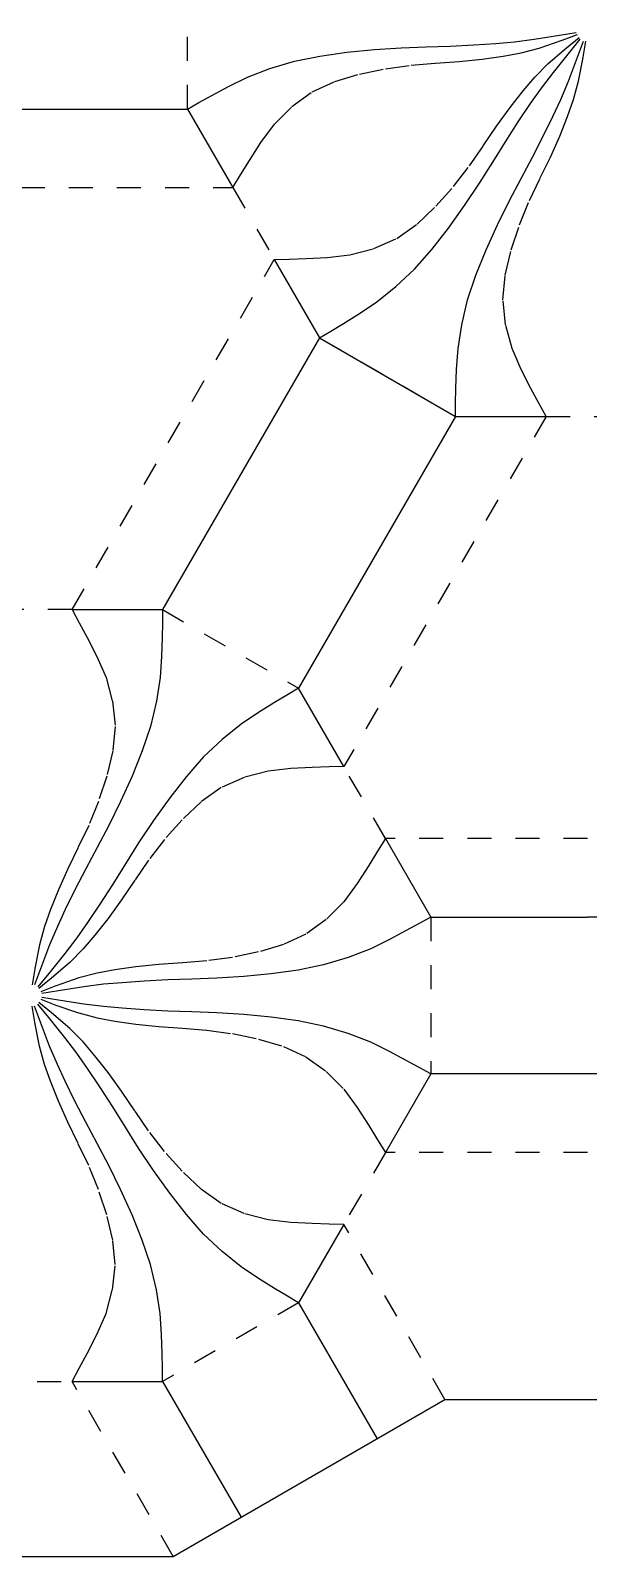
# Model space of a CAD drawing. Extents: x 7 to 203, y -288 to -9.
# Drawn here: x 105 to 137.8, y -227.2 to -137.7 of the extents above; entities that cross this region are included whole.
import ezdxf

# ---------------------------------------------------------------- set-up
doc = ezdxf.new("R2010")
doc.units = 0
for name, pattern in [('AI-LINETYPE-100', [2.822222, 1.411111, -1.411111]), ('AI-LINETYPE-101', [2.822222, 1.411111, -1.411111]), ('AI-LINETYPE-102', [2.822222, 1.411111, -1.411111]), ('AI-LINETYPE-103', [2.822222, 1.411111, -1.411111]), ('AI-LINETYPE-104', [2.822222, 1.411111, -1.411111]), ('AI-LINETYPE-118', [2.822222, 1.411111, -1.411111]), ('AI-LINETYPE-119', [2.822222, 1.411111, -1.411111]), ('AI-LINETYPE-134', [2.822222, 1.411111, -1.411111]), ('AI-LINETYPE-135', [2.822222, 1.411111, -1.411111]), ('AI-LINETYPE-14', [2.822222, 1.411111, -1.411111]), ('AI-LINETYPE-15', [2.822222, 1.411111, -1.411111]), ('AI-LINETYPE-24', [2.822222, 1.411111, -1.411111]), ('AI-LINETYPE-25', [2.822222, 1.411111, -1.411111]), ('AI-LINETYPE-26', [2.822222, 1.411111, -1.411111]), ('AI-LINETYPE-27', [2.822222, 1.411111, -1.411111]), ('AI-LINETYPE-28', [2.822222, 1.411111, -1.411111]), ('AI-LINETYPE-29', [2.822222, 1.411111, -1.411111]), ('AI-LINETYPE-30', [2.822222, 1.411111, -1.411111]), ('AI-LINETYPE-31', [2.822222, 1.411111, -1.411111]), ('AI-LINETYPE-32', [2.822222, 1.411111, -1.411111]), ('AI-LINETYPE-349', [2.822222, 1.411111, -1.411111]), ('AI-LINETYPE-361', [2.822222, 1.411111, -1.411111]), ('AI-LINETYPE-376', [2.822222, 1.411111, -1.411111]), ('AI-LINETYPE-377', [2.822222, 1.411111, -1.411111]), ('AI-LINETYPE-379', [2.822222, 1.411111, -1.411111]), ('AI-LINETYPE-380', [2.822222, 1.411111, -1.411111]), ('AI-LINETYPE-381', [2.822222, 1.411111, -1.411111]), ('AI-LINETYPE-398', [2.822222, 1.411111, -1.411111]), ('AI-LINETYPE-399', [2.822222, 1.411111, -1.411111]), ('AI-LINETYPE-401', [2.822222, 1.411111, -1.411111]), ('AI-LINETYPE-402', [2.822222, 1.411111, -1.411111]), ('AI-LINETYPE-405', [2.822222, 1.411111, -1.411111]), ('AI-LINETYPE-5', [2.822222, 1.411111, -1.411111]), ('AI-LINETYPE-55', [2.822222, 1.411111, -1.411111]), ('AI-LINETYPE-57', [2.822222, 1.411111, -1.411111]), ('AI-LINETYPE-6', [2.822222, 1.411111, -1.411111]), ('AI-LINETYPE-68', [2.822222, 1.411111, -1.411111]), ('AI-LINETYPE-69', [2.822222, 1.411111, -1.411111]), ('AI-LINETYPE-7', [2.822222, 1.411111, -1.411111]), ('AI-LINETYPE-80', [2.822222, 1.411111, -1.411111]), ('AI-LINETYPE-81', [2.822222, 1.411111, -1.411111]), ('AI-LINETYPE-82', [2.822222, 1.411111, -1.411111]), ('AI-LINETYPE-83', [2.822222, 1.411111, -1.411111]), ('AI-LINETYPE-99', [2.822222, 1.411111, -1.411111])]:
    doc.linetypes.add(name, pattern=pattern)
for name, color, linetype in [('CUTLINE', 7, 'CONTINUOUS'), ('MOUNTAINLINE', 7, 'CONTINUOUS'), ('VALLEYLINE', 7, 'CONTINUOUS')]:
    doc.layers.add(name, color=color, linetype=linetype)

# ---------------------------------------------------------------- blocks, each defined once
blk = doc.blocks.new('BLOCK_6')
at = {"layer": 'VALLEYLINE', "color": 7, "linetype": 'AI-LINETYPE-5'}
blk.add_lwpolyline([(93.157, -146.895), (93.157, -146.895), (116.883, -146.895)], dxfattribs=at)
blk = doc.blocks.new('BLOCK_7')
at = {"layer": 'VALLEYLINE', "color": 7, "linetype": 'AI-LINETYPE-6'}
blk.add_lwpolyline([(125.841, -185.088), (125.841, -185.088)], dxfattribs=at)
blk = doc.blocks.new('BLOCK_8')
at = {"layer": 'VALLEYLINE', "color": 7, "linetype": 'AI-LINETYPE-7'}
blk.add_lwpolyline([(125.841, -203.507), (125.841, -203.507)], dxfattribs=at)
blk = doc.blocks.new('BLOCK_15')
at = {"layer": 'VALLEYLINE', "color": 7, "linetype": 'AI-LINETYPE-14'}
blk.add_lwpolyline([(137.705, -203.507), (137.705, -203.507), (125.841, -203.507)], dxfattribs=at)
blk = doc.blocks.new('BLOCK_16')
at = {"layer": 'VALLEYLINE', "color": 7, "linetype": 'AI-LINETYPE-15'}
blk.add_lwpolyline([(137.705, -185.088), (137.705, -185.088), (125.841, -185.088)], dxfattribs=at)
blk = doc.blocks.new('BLOCK_25')
at = {"layer": 'VALLEYLINE', "color": 7, "linetype": 'AI-LINETYPE-24'}
blk.add_lwpolyline([(107.455, -171.661), (107.455, -171.661), (119.318, -151.114)], dxfattribs=at)
blk = doc.blocks.new('BLOCK_26')
at = {"layer": 'VALLEYLINE', "color": 7, "linetype": 'AI-LINETYPE-25'}
blk.add_lwpolyline([(122.534, -180.89), (122.534, -180.89)], dxfattribs=at)
blk = doc.blocks.new('BLOCK_27')
at = {"layer": 'VALLEYLINE', "color": 7, "linetype": 'AI-LINETYPE-26'}
blk.add_lwpolyline([(123.406, -180.87), (123.406, -180.87)], dxfattribs=at)
blk = doc.blocks.new('BLOCK_28')
at = {"layer": 'VALLEYLINE', "color": 7, "linetype": 'AI-LINETYPE-27'}
blk.add_lwpolyline([(125.841, -185.088), (125.841, -185.088)], dxfattribs=at)
blk = doc.blocks.new('BLOCK_29')
at = {"layer": 'VALLEYLINE', "color": 7, "linetype": 'AI-LINETYPE-28'}
blk.add_lwpolyline([(118.963, -207.464), (118.963, -207.464)], dxfattribs=at)
blk = doc.blocks.new('BLOCK_30')
at = {"layer": 'VALLEYLINE', "color": 7, "linetype": 'AI-LINETYPE-29'}
blk.add_lwpolyline([(124.864, -201.917), (124.864, -201.917)], dxfattribs=at)
blk = doc.blocks.new('BLOCK_31')
at = {"layer": 'VALLEYLINE', "color": 7, "linetype": 'AI-LINETYPE-30'}
blk.add_lwpolyline([(125.841, -203.507), (125.841, -203.507)], dxfattribs=at)
blk = doc.blocks.new('BLOCK_32')
at = {"layer": 'VALLEYLINE', "color": 7, "linetype": 'AI-LINETYPE-31'}
blk.add_lwpolyline([(123.406, -207.724), (123.406, -207.724)], dxfattribs=at)
blk = doc.blocks.new('BLOCK_33')
at = {"layer": 'VALLEYLINE', "color": 7, "linetype": 'AI-LINETYPE-32'}
blk.add_lwpolyline([(107.455, -216.934), (107.455, -216.934)], dxfattribs=at)
blk = doc.blocks.new('BLOCK_56')
at = {"layer": 'VALLEYLINE', "color": 7, "linetype": 'AI-LINETYPE-55'}
blk.add_lwpolyline([(135.27, -160.323), (134.851, -159.557), (134.382, -158.681), (133.812, -157.576), (133.274, -156.344), (132.895, -154.945), (132.74, -153.477), (132.875, -152.032), (133.224, -150.554), (133.713, -149.077), (134.292, -147.66), (134.91, -146.365), (135.519, -145.123), (136.068, -143.884), (136.532, -142.722), (136.887, -141.725), (137.175, -140.654), (137.445, -139.256), (137.601, -138.314)], dxfattribs=at)
blk = doc.blocks.new('BLOCK_58')
at = {"layer": 'VALLEYLINE', "color": 7, "linetype": 'AI-LINETYPE-57'}
blk.add_lwpolyline([(135.27, -160.323), (135.27, -160.323), (123.406, -180.87)], dxfattribs=at)
blk = doc.blocks.new('BLOCK_59')
at = {"layer": 'VALLEYLINE', "color": 7, "linetype": 'AI-LINETYPE-69'}
blk.add_lwpolyline([(135.27, -160.323), (135.27, -160.323)], dxfattribs=at)
at = {"layer": 'VALLEYLINE', "color": 7, "linetype": 'AI-LINETYPE-68'}
blk.add_lwpolyline([(123.406, -180.87), (123.406, -180.87)], dxfattribs=at)
blk = doc.blocks.new('BLOCK_60')
at = {"layer": 'VALLEYLINE', "color": 7, "linetype": 'AI-LINETYPE-80'}
blk.add_lwpolyline([(119.318, -151.114), (120.19, -151.094), (121.184, -151.061), (122.426, -151.002), (123.762, -150.852), (125.163, -150.481), (126.512, -149.881), (127.696, -149.042), (128.801, -148), (129.836, -146.839), (130.774, -145.628), (131.586, -144.445), (132.357, -143.298), (133.156, -142.203), (133.93, -141.22), (134.616, -140.415), (135.399, -139.628), (136.475, -138.696), (137.213, -138.09)], dxfattribs=at)
blk = doc.blocks.new('BLOCK_61')
at = {"layer": 'VALLEYLINE', "color": 7, "linetype": 'AI-LINETYPE-81'}
blk.add_lwpolyline([(116.883, -146.895), (117.337, -146.15), (117.861, -145.306), (118.534, -144.261), (119.331, -143.178), (120.354, -142.15), (121.547, -141.282), (122.866, -140.676), (124.32, -140.24), (125.844, -139.925), (127.362, -139.718), (128.791, -139.606), (130.172, -139.512), (131.519, -139.368), (132.757, -139.189), (133.798, -138.997), (134.87, -138.712), (136.216, -138.246), (137.109, -137.91)], dxfattribs=at)
blk = doc.blocks.new('BLOCK_62')
at = {"layer": 'VALLEYLINE', "color": 7, "linetype": 'AI-LINETYPE-82'}
blk.add_lwpolyline([(119.318, -151.114), (119.318, -151.114)], dxfattribs=at)
blk = doc.blocks.new('BLOCK_63')
at = {"layer": 'VALLEYLINE', "color": 7, "linetype": 'AI-LINETYPE-83'}
blk.add_lwpolyline([(116.883, -146.895), (116.883, -146.895)], dxfattribs=at)
blk = doc.blocks.new('BLOCK_79')
at = {"layer": 'VALLEYLINE', "color": 7, "linetype": 'AI-LINETYPE-99'}
blk.add_lwpolyline([(107.456, -171.661), (107.875, -172.426), (108.343, -173.302), (108.912, -174.408), (109.451, -175.64), (109.83, -177.039), (109.985, -178.507), (109.85, -179.952), (109.501, -181.43), (109.011, -182.907), (108.433, -184.324), (107.815, -185.619), (107.206, -186.861), (106.657, -188.1), (106.193, -189.261), (105.838, -190.259), (105.549, -191.33), (105.279, -192.728), (105.124, -193.669)], dxfattribs=at)
blk = doc.blocks.new('BLOCK_80')
at = {"layer": 'VALLEYLINE', "color": 7, "linetype": 'AI-LINETYPE-100'}
blk.add_lwpolyline([(123.406, -180.87), (122.534, -180.89), (121.541, -180.922), (120.299, -180.983), (118.963, -181.131), (117.561, -181.503), (116.213, -182.103), (115.029, -182.941), (113.924, -183.983), (112.889, -185.145), (111.951, -186.355), (111.139, -187.538), (110.367, -188.687), (109.569, -189.781), (108.795, -190.764), (108.109, -191.569), (107.326, -192.356), (106.25, -193.288), (105.512, -193.894)], dxfattribs=at)
blk = doc.blocks.new('BLOCK_81')
at = {"layer": 'VALLEYLINE', "color": 7, "linetype": 'AI-LINETYPE-101'}
blk.add_lwpolyline([(125.841, -185.088), (125.388, -185.833), (124.864, -186.677), (124.191, -187.723), (123.394, -188.805), (122.372, -189.833), (121.177, -190.701), (119.859, -191.308), (118.404, -191.744), (116.88, -192.059), (115.364, -192.267), (113.933, -192.378), (112.553, -192.472), (111.206, -192.616), (109.968, -192.795), (108.927, -192.987), (107.855, -193.271), (106.51, -193.737), (105.616, -194.073)], dxfattribs=at)
blk = doc.blocks.new('BLOCK_82')
at = {"layer": 'VALLEYLINE', "color": 7, "linetype": 'AI-LINETYPE-102'}
blk.add_lwpolyline([(105.616, -194.521), (106.51, -194.858), (107.855, -195.323), (108.927, -195.608), (109.968, -195.8), (111.206, -195.979), (112.553, -196.123), (113.933, -196.217), (115.364, -196.328), (116.88, -196.536), (118.404, -196.851), (119.859, -197.288), (121.177, -197.892), (122.372, -198.761), (123.394, -199.789), (124.191, -200.871), (124.864, -201.917), (125.388, -202.761), (125.841, -203.507), (123.406, -207.725)], dxfattribs=at)
blk = doc.blocks.new('BLOCK_83')
at = {"layer": 'VALLEYLINE', "color": 7, "linetype": 'AI-LINETYPE-103'}
blk.add_lwpolyline([(123.406, -207.724), (122.534, -207.705), (121.541, -207.673), (120.299, -207.612), (118.963, -207.464), (117.561, -207.092), (116.213, -206.492), (115.029, -205.653), (113.924, -204.611), (112.889, -203.449), (111.951, -202.239), (111.139, -201.056), (110.367, -199.909), (109.569, -198.813), (108.795, -197.831), (108.109, -197.025), (107.326, -196.239), (106.25, -195.307), (105.512, -194.701)], dxfattribs=at)
blk = doc.blocks.new('BLOCK_84')
at = {"layer": 'VALLEYLINE', "color": 7, "linetype": 'AI-LINETYPE-104'}
blk.add_lwpolyline([(107.456, -216.934), (107.875, -216.168), (108.343, -215.292), (108.912, -214.187), (109.451, -212.955), (109.83, -211.556), (109.985, -210.087), (109.85, -208.643), (109.501, -207.165), (109.011, -205.688), (108.433, -204.271), (107.815, -202.976), (107.206, -201.734), (106.657, -200.495), (106.193, -199.333), (105.838, -198.336), (105.549, -197.265), (105.279, -195.867), (105.124, -194.925)], dxfattribs=at)
blk = doc.blocks.new('BLOCK_98')
at = {"layer": 'VALLEYLINE', "color": 7, "linetype": 'AI-LINETYPE-118'}
blk.add_lwpolyline([(123.406, -207.724), (123.406, -207.724)], dxfattribs=at)
blk = doc.blocks.new('BLOCK_99')
at = {"layer": 'VALLEYLINE', "color": 7, "linetype": 'AI-LINETYPE-119'}
blk.add_lwpolyline([(107.455, -216.934), (107.455, -216.934)], dxfattribs=at)
blk = doc.blocks.new('BLOCK_114')
at = {"layer": 'VALLEYLINE', "color": 7, "linetype": 'AI-LINETYPE-134'}
blk.add_lwpolyline([(113.387, -227.208), (113.387, -227.208), (107.455, -216.934)], dxfattribs=at)
blk = doc.blocks.new('BLOCK_115')
at = {"layer": 'VALLEYLINE', "color": 7, "linetype": 'AI-LINETYPE-135'}
blk.add_lwpolyline([(129.338, -217.998), (129.338, -217.998), (123.406, -207.725)], dxfattribs=at)
blk = doc.blocks.new('BLOCK_329')
at = {"layer": 'VALLEYLINE', "color": 7, "linetype": 'AI-LINETYPE-349'}
blk.add_lwpolyline([(148.809, -203.501), (137.705, -203.501)], dxfattribs=at)
blk = doc.blocks.new('BLOCK_341')
at = {"layer": 'VALLEYLINE', "color": 7, "linetype": 'AI-LINETYPE-361'}
blk.add_lwpolyline([(148.809, -185.093), (137.705, -185.093)], dxfattribs=at)
blk = doc.blocks.new('BLOCK_373')
at = {"layer": 'MOUNTAINLINE', "color": 7}
blk.add_lwpolyline([(129.953, -160.323), (129.964, -159.557), (129.982, -158.681), (130.017, -157.576), (130.103, -156.344), (130.318, -154.945), (130.664, -153.477), (131.148, -152.032), (131.75, -150.554), (132.421, -149.077), (133.119, -147.66), (133.802, -146.365), (134.464, -145.123), (135.097, -143.884), (135.664, -142.722), (136.13, -141.725), (136.583, -140.654), (137.122, -139.256), (137.471, -138.314)], dxfattribs=at)
blk = doc.blocks.new('BLOCK_375')
at = {"layer": 'MOUNTAINLINE', "color": 7}
blk.add_lwpolyline([(129.953, -160.323), (129.953, -160.323)], dxfattribs=at)
blk = doc.blocks.new('BLOCK_376')
at = {"layer": 'MOUNTAINLINE', "color": 7}
blk.add_lwpolyline([(121.977, -155.718), (122.634, -155.326), (123.384, -154.871), (124.324, -154.288), (125.347, -153.598), (126.452, -152.713), (127.551, -151.679), (128.559, -150.537), (129.538, -149.277), (130.482, -147.958), (131.36, -146.644), (132.14, -145.405), (132.884, -144.21), (133.641, -143.043), (134.364, -141.971), (134.995, -141.07), (135.695, -140.141), (136.637, -138.976), (137.277, -138.202)], dxfattribs=at)
blk = doc.blocks.new('BLOCK_377')
at = {"layer": 'MOUNTAINLINE', "color": 7}
blk.add_lwpolyline([(114.225, -142.291), (114.893, -141.918), (115.661, -141.496), (116.636, -140.974), (117.746, -140.432), (119.065, -139.918), (120.509, -139.484), (122.003, -139.182), (123.584, -138.963), (125.198, -138.805), (126.775, -138.702), (128.237, -138.646), (129.644, -138.599), (131.034, -138.527), (132.323, -138.438), (133.42, -138.342), (134.574, -138.199), (136.054, -137.966), (137.044, -137.798)], dxfattribs=at)
blk = doc.blocks.new('BLOCK_378')
at = {"layer": 'MOUNTAINLINE', "color": 7}
blk.add_lwpolyline([(121.977, -155.718), (121.977, -155.718)], dxfattribs=at)
blk = doc.blocks.new('BLOCK_379')
at = {"layer": 'MOUNTAINLINE', "color": 7}
blk.add_lwpolyline([(114.225, -142.291), (114.225, -142.291)], dxfattribs=at)
blk = doc.blocks.new('BLOCK_395')
at = {"layer": 'MOUNTAINLINE', "color": 7}
blk.add_lwpolyline([(121.977, -155.718), (112.772, -171.661), (112.761, -172.426), (112.743, -173.302), (112.708, -174.408), (112.622, -175.64), (112.407, -177.039), (112.061, -178.507), (111.577, -179.952), (110.975, -181.43), (110.304, -182.907), (109.606, -184.324), (108.923, -185.619), (108.26, -186.861), (107.628, -188.1), (107.06, -189.261), (106.595, -190.259), (106.142, -191.33), (105.603, -192.728), (105.253, -193.669)], dxfattribs=at)
blk = doc.blocks.new('BLOCK_396')
at = {"layer": 'MOUNTAINLINE', "color": 7}
blk.add_lwpolyline([(129.953, -160.323), (120.748, -176.266), (120.091, -176.658), (119.342, -177.112), (118.401, -177.695), (117.378, -178.386), (116.273, -179.271), (115.175, -180.305), (114.166, -181.447), (113.187, -182.707), (112.243, -184.026), (111.364, -185.34), (110.585, -186.578), (109.841, -187.774), (109.084, -188.94), (108.361, -190.013), (107.731, -190.914), (107.03, -191.843), (106.088, -193.008), (105.447, -193.781)], dxfattribs=at)
blk = doc.blocks.new('BLOCK_397')
at = {"layer": 'MOUNTAINLINE', "color": 7}
blk.add_lwpolyline([(128.5, -189.693), (127.832, -190.065), (127.063, -190.488), (126.089, -191.011), (124.979, -191.551), (123.66, -192.065), (122.215, -192.499), (120.722, -192.802), (119.141, -193.021), (117.527, -193.178), (115.95, -193.282), (114.487, -193.337), (113.08, -193.385), (111.691, -193.457), (110.402, -193.545), (109.305, -193.642), (108.151, -193.784), (106.671, -194.017), (105.681, -194.185)], dxfattribs=at)
blk = doc.blocks.new('BLOCK_398')
at = {"layer": 'MOUNTAINLINE', "color": 7}
blk.add_lwpolyline([(128.5, -198.902), (127.832, -198.529), (127.063, -198.107), (126.089, -197.585), (124.979, -197.044), (123.66, -196.529), (122.215, -196.095), (120.722, -195.792), (119.141, -195.574), (117.527, -195.416), (115.95, -195.313), (114.487, -195.257), (113.08, -195.21), (111.691, -195.138), (110.402, -195.049), (109.305, -194.952), (108.151, -194.81), (106.671, -194.577), (105.681, -194.409)], dxfattribs=at)
blk = doc.blocks.new('BLOCK_399')
at = {"layer": 'MOUNTAINLINE', "color": 7}
blk.add_lwpolyline([(120.748, -212.329), (120.091, -211.937), (119.342, -211.482), (118.401, -210.9), (117.378, -210.209), (116.273, -209.324), (115.175, -208.29), (114.166, -207.148), (113.187, -205.889), (112.243, -204.569), (111.364, -203.255), (110.585, -202.016), (109.841, -200.821), (109.084, -199.654), (108.361, -198.582), (107.731, -197.681), (107.03, -196.752), (106.088, -195.587), (105.447, -194.813)], dxfattribs=at)
blk = doc.blocks.new('BLOCK_400')
at = {"layer": 'MOUNTAINLINE', "color": 7}
blk.add_lwpolyline([(112.772, -216.934), (112.761, -216.168), (112.743, -215.292), (112.708, -214.187), (112.622, -212.955), (112.407, -211.556), (112.061, -210.087), (111.577, -208.643), (110.975, -207.165), (110.304, -205.688), (109.606, -204.271), (108.923, -202.976), (108.26, -201.734), (107.628, -200.495), (107.06, -199.333), (106.595, -198.336), (106.142, -197.265), (105.603, -195.867), (105.253, -194.925)], dxfattribs=at)
blk = doc.blocks.new('BLOCK_407')
at = {"layer": 'MOUNTAINLINE', "color": 7}
blk.add_lwpolyline([(112.743, -173.302), (112.743, -173.302)], dxfattribs=at)
blk = doc.blocks.new('BLOCK_409')
at = {"layer": 'MOUNTAINLINE', "color": 7}
blk.add_lwpolyline([(119.341, -177.112), (119.341, -177.112)], dxfattribs=at)
blk = doc.blocks.new('BLOCK_410')
at = {"layer": 'MOUNTAINLINE', "color": 7}
for points in [[(120.748, -212.329), (120.748, -212.329)], [(112.772, -216.934), (112.772, -216.934)]]:
    blk.add_lwpolyline(points, dxfattribs=at)
blk = doc.blocks.new('BLOCK_411')
at = {"layer": 'MOUNTAINLINE', "color": 7}
blk.add_lwpolyline([(112.772, -216.934), (112.772, -216.934)], dxfattribs=at)
blk = doc.blocks.new('BLOCK_646')
at = {"layer": 'MOUNTAINLINE', "color": 7}
blk.add_lwpolyline([(146.152, -198.899), (137.705, -198.899)], dxfattribs=at)
blk = doc.blocks.new('BLOCK_659')
at = {"layer": 'MOUNTAINLINE', "color": 7}
blk.add_lwpolyline([(146.152, -189.696), (137.705, -189.696)], dxfattribs=at)

msp = doc.modelspace()

# ---------------------------------------------------------------- linework, layer by layer
at = {"layer": 'CUTLINE', "color": 7}
msp.add_lwpolyline([(39.651, -128.477), (39.651, -146.895), (31.28, -161.391), (15.339, -170.595), (6.967, -185.094), (6.967, -203.501), (15.338, -218), (31.28, -227.204), (48.023, -227.204), (63.964, -218), (80.702, -217.998), (96.654, -227.207), (113.387, -227.208), (129.338, -217.998), (146.076, -218), (162.018, -227.204), (178.761, -227.204), (194.703, -218), (203.074, -203.501), (203.074, -185.093), (194.702, -170.594), (178.761, -161.39), (170.389, -146.896), (170.389, -128.477)], dxfattribs=at)
at = {"layer": 'MOUNTAINLINE', "color": 7}
for points in [[(93.157, -146.895), (95.816, -142.291), (114.225, -142.291), (116.883, -146.895)], [(114.225, -142.291), (114.225, -142.291)], [(119.318, -151.114), (121.977, -155.718), (129.953, -160.323), (135.27, -160.323)], [(121.977, -155.718), (121.977, -155.718)], [(129.953, -160.323), (129.953, -160.323)], [(107.456, -171.661), (112.772, -171.661)], [(123.406, -180.87), (120.748, -176.266)], [(125.841, -185.088), (128.5, -189.693), (137.705, -189.693)], [(128.5, -189.693), (128.5, -189.693)], [(137.705, -198.902), (128.5, -198.902), (125.841, -203.507)], [(128.5, -198.902), (128.5, -198.902)], [(128.5, -198.902), (128.5, -198.902)], [(123.406, -207.724), (120.748, -212.329), (125.35, -220.3)], [(107.456, -216.934), (112.772, -216.934), (117.374, -224.905)]]:
    msp.add_lwpolyline(points, dxfattribs=at)
at = {"layer": 'VALLEYLINE', "color": 7, "linetype": 'AI-LINETYPE-377'}
msp.add_lwpolyline([(114.225, -142.291), (114.225, -133.082)], dxfattribs=at)
at = {"layer": 'VALLEYLINE', "color": 7, "linetype": 'AI-LINETYPE-398'}
msp.add_lwpolyline([(116.883, -146.895), (119.318, -151.114)], dxfattribs=at)
at = {"layer": 'VALLEYLINE', "color": 7, "linetype": 'AI-LINETYPE-376'}
msp.add_lwpolyline([(121.977, -155.718), (129.953, -160.323)], dxfattribs=at)
at = {"layer": 'VALLEYLINE', "color": 7, "linetype": 'AI-LINETYPE-399'}
msp.add_lwpolyline([(135.27, -160.323), (140.14, -160.323)], dxfattribs=at)
at = {"layer": 'VALLEYLINE', "color": 7, "linetype": 'AI-LINETYPE-402'}
msp.add_lwpolyline([(107.455, -171.661), (102.585, -171.661)], dxfattribs=at)
at = {"layer": 'VALLEYLINE', "color": 7, "linetype": 'AI-LINETYPE-379'}
msp.add_lwpolyline([(112.772, -171.661), (120.748, -176.266)], dxfattribs=at)
at = {"layer": 'VALLEYLINE', "color": 7, "linetype": 'AI-LINETYPE-401'}
msp.add_lwpolyline([(125.841, -185.088), (123.406, -180.87)], dxfattribs=at)
at = {"layer": 'VALLEYLINE', "color": 7, "linetype": 'AI-LINETYPE-380'}
msp.add_lwpolyline([(128.5, -189.693), (128.5, -198.902)], dxfattribs=at)
at = {"layer": 'VALLEYLINE', "color": 7, "linetype": 'AI-LINETYPE-381'}
msp.add_lwpolyline([(120.748, -212.329), (112.772, -216.934)], dxfattribs=at)
at = {"layer": 'VALLEYLINE', "color": 7, "linetype": 'AI-LINETYPE-405'}
msp.add_lwpolyline([(102.585, -216.934), (107.455, -216.934)], dxfattribs=at)

# ---------------------------------------------------------------- block references
at = {"layer": 'MOUNTAINLINE'}
for name in ['BLOCK_377', 'BLOCK_376', 'BLOCK_373', 'BLOCK_379', 'BLOCK_395', 'BLOCK_378', 'BLOCK_396', 'BLOCK_375', 'BLOCK_407', 'BLOCK_409', 'BLOCK_397', 'BLOCK_659', 'BLOCK_400', 'BLOCK_399', 'BLOCK_398', 'BLOCK_646', 'BLOCK_410', 'BLOCK_411']:
    msp.add_blockref(name, (0, 0), dxfattribs=at)
at = {"layer": 'VALLEYLINE'}
for name in ['BLOCK_58', 'BLOCK_59', 'BLOCK_61', 'BLOCK_60', 'BLOCK_56', 'BLOCK_6', 'BLOCK_63', 'BLOCK_25', 'BLOCK_62', 'BLOCK_79', 'BLOCK_80', 'BLOCK_26', 'BLOCK_27', 'BLOCK_81', 'BLOCK_7', 'BLOCK_16', 'BLOCK_28', 'BLOCK_341', 'BLOCK_84', 'BLOCK_83', 'BLOCK_82', 'BLOCK_30', 'BLOCK_8', 'BLOCK_15', 'BLOCK_31', 'BLOCK_329', 'BLOCK_29', 'BLOCK_32', 'BLOCK_98', 'BLOCK_115', 'BLOCK_33', 'BLOCK_99', 'BLOCK_114']:
    msp.add_blockref(name, (0, 0), dxfattribs=at)

doc.saveas('drawing.dxf')
